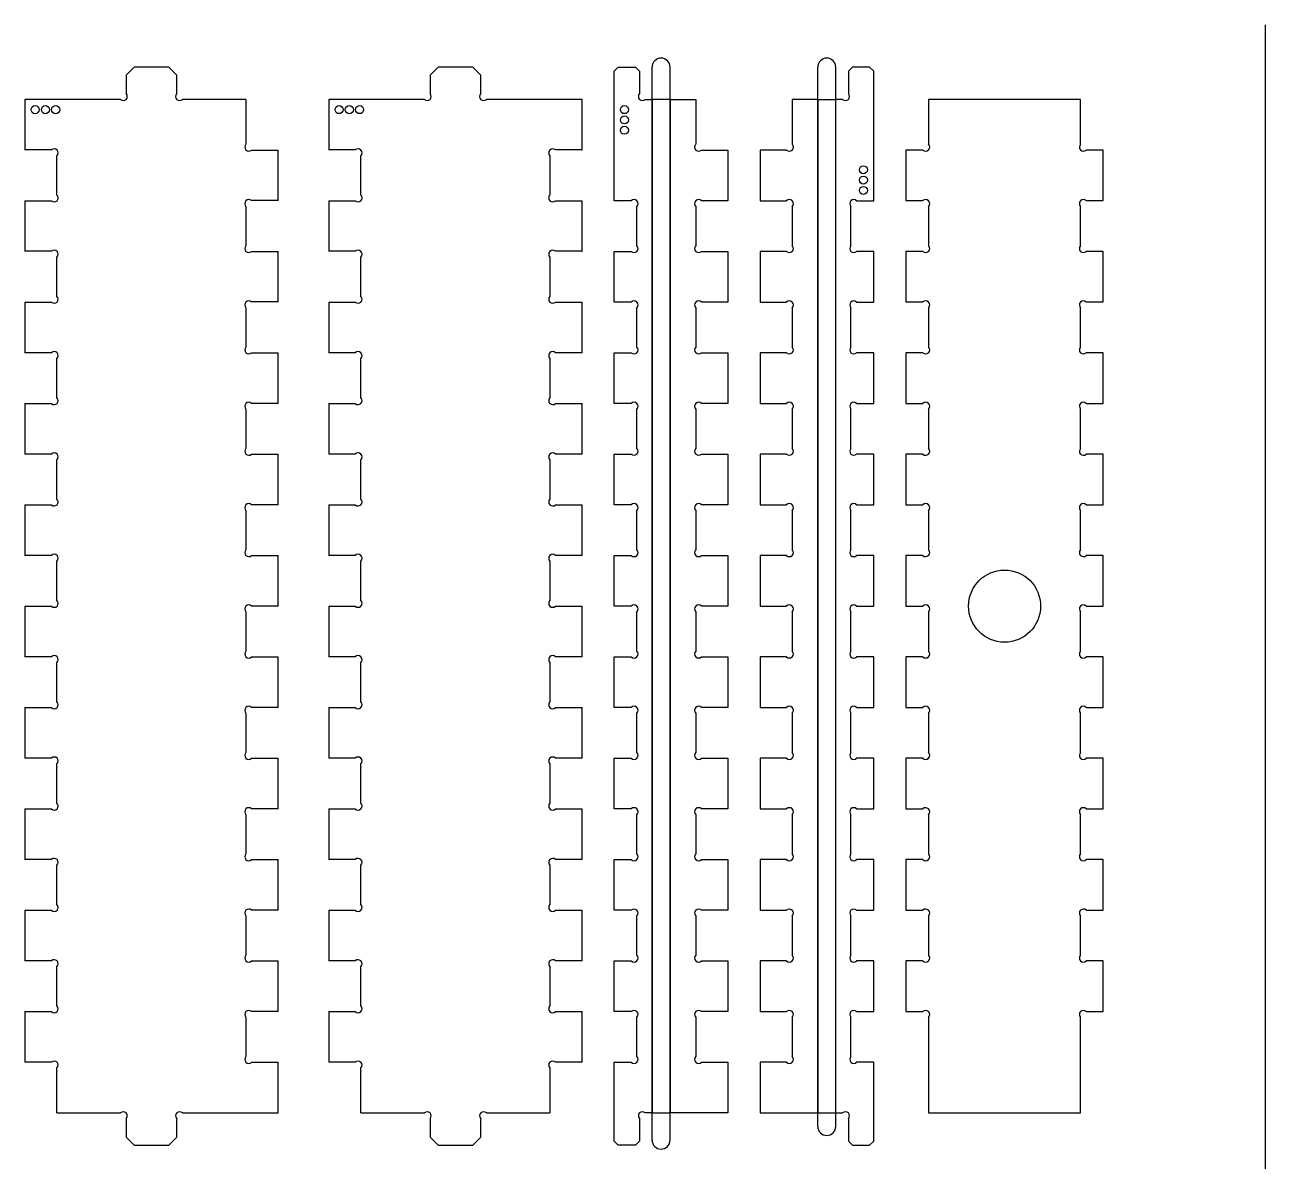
# Model space of a CAD drawing. Header units: inches. Extents: x 0.8 to 22.5, y -0.3 to 48.
# Drawn here: x 12.86 to 22.5, y 39.16 to 47.98 of the extents above; entities that cross this region are included whole.
import ezdxf

# ---------------------------------------------------------------- set-up
doc = ezdxf.new("R2010")
doc.units = ezdxf.units.IN
doc.header["$MEASUREMENT"] = 0
doc.layers.add('FORMAT', color=7, linetype='Continuous')

msp = doc.modelspace()

# ---------------------------------------------------------------- linework, layer by layer
at = {"color": 7, "linetype": 'Continuous', "lineweight": 25}
for p, q in [((13.7065, 47.6544), (13.644, 47.5919)), ((13.9752, 47.6544), (13.7065, 47.6544)), ((14.0377, 47.5919), (13.9752, 47.6544)), ((16.0687, 47.6544), (16.0062, 47.5919)), ((16.3374, 47.6544), (16.0687, 47.6544)), ((16.3999, 47.5919), (16.3374, 47.6544)), ((17.4685, 47.6544), (17.4373, 47.6232)), ((17.4373, 46.617), (17.4373, 47.6232)), ((17.4685, 47.6544), (17.6029, 47.6544)), ((17.6341, 47.6232), (17.6029, 47.6544)), ((17.6341, 47.6232), (17.6341, 47.4486)), ((19.2884, 47.6544), (19.2571, 47.6232)), ((19.2571, 47.6232), (19.2571, 47.4486)), ((19.4227, 47.6544), (19.2884, 47.6544)), ((19.454, 47.6232), (19.4227, 47.6544)), ((19.454, 46.617), (19.454, 47.6232)), ((13.644, 47.5919), (13.644, 47.4486)), ((14.0377, 47.4486), (14.0377, 47.5919)), ((16.0062, 47.5919), (16.0062, 47.4486)), ((16.3999, 47.4486), (16.3999, 47.5919)), ((13.5998, 47.4044), (12.8566, 47.4044)), ((12.8566, 47.4044), (12.8566, 47.0107)), ((14.5751, 47.4044), (14.0819, 47.4044)), ((14.5751, 47.4044), (14.5751, 47.0549)), ((15.962, 47.4044), (15.2188, 47.4044)), ((15.2188, 47.4044), (15.2188, 47.0107)), ((17.1873, 47.4044), (16.4441, 47.4044)), ((17.1873, 47.0107), (17.1873, 47.4044)), ((17.6783, 47.4044), (17.7315, 47.4044)), ((17.7315, 47.4044), (17.7315, 39.5304)), ((17.8716, 47.4044), (17.7315, 47.4044)), ((17.8716, 47.4044), (18.0706, 47.4044)), ((17.8716, 47.4044), (17.8716, 39.5304)), ((18.0706, 47.4044), (18.0706, 47.0549)), ((18.8206, 47.4044), (18.8206, 47.0549)), ((19.0196, 47.4044), (18.8206, 47.4044)), ((19.0196, 47.4044), (19.0196, 39.5304)), ((19.0196, 47.4044), (19.1597, 47.4044)), ((19.2129, 47.4044), (19.1597, 47.4044)), ((19.1597, 39.5304), (19.1597, 47.4044)), ((19.8807, 47.4044), (19.8807, 47.0549)), ((21.0618, 47.4044), (19.8807, 47.4044)), ((21.0618, 47.0549), (21.0618, 47.4044)), ((12.8571, 47.0107), (12.8566, 47.0107)), ((13.0629, 47.0112), (12.8571, 47.0112)), ((12.8571, 47.0112), (12.8571, 47.0107)), ((13.1066, 46.6612), (13.1066, 46.9665)), ((14.6188, 47.0102), (14.8246, 47.0102)), ((14.8246, 47.0102), (14.8246, 47.0107)), ((14.8246, 47.0107), (14.8251, 47.0107)), ((14.8251, 46.617), (14.8251, 47.0107)), ((15.2193, 47.0107), (15.2188, 47.0107)), ((15.4251, 47.0112), (15.2193, 47.0112)), ((15.2193, 47.0112), (15.2193, 47.0107)), ((15.4688, 46.6612), (15.4688, 46.9665)), ((16.9373, 46.9665), (16.9373, 46.6612)), ((17.1868, 47.0112), (16.981, 47.0112)), ((17.1868, 47.0107), (17.1868, 47.0112)), ((17.1873, 47.0107), (17.1868, 47.0107)), ((18.1148, 47.0107), (18.3206, 47.0107)), ((18.3206, 47.0107), (18.3206, 46.617)), ((18.5706, 47.0107), (18.5706, 46.617)), ((18.7764, 47.0107), (18.5706, 47.0107)), ((19.704, 47.0102), (19.704, 46.6175)), ((19.837, 47.0102), (19.704, 47.0102)), ((21.2386, 47.0102), (21.1055, 47.0102)), ((21.2386, 46.6175), (21.2386, 47.0102)), ((12.8566, 46.617), (12.8566, 46.2233)), ((12.8566, 46.617), (12.8571, 46.617)), ((12.8571, 46.617), (12.8571, 46.6165)), ((12.8571, 46.6165), (13.0629, 46.6165)), ((14.5751, 46.5728), (14.5751, 46.2675)), ((14.8246, 46.6175), (14.6188, 46.6175)), ((14.8246, 46.617), (14.8246, 46.6175)), ((14.8251, 46.617), (14.8246, 46.617)), ((15.2188, 46.617), (15.2188, 46.2233)), ((15.2188, 46.617), (15.2193, 46.617)), ((15.2193, 46.617), (15.2193, 46.6165)), ((15.2193, 46.6165), (15.4251, 46.6165)), ((16.981, 46.6165), (17.1868, 46.6165)), ((17.1868, 46.6165), (17.1868, 46.617)), ((17.1868, 46.617), (17.1873, 46.617)), ((17.1873, 46.2233), (17.1873, 46.617)), ((17.5699, 46.617), (17.4373, 46.617)), ((17.6141, 46.2675), (17.6141, 46.5728)), ((18.0706, 46.5728), (18.0706, 46.2675)), ((18.3206, 46.617), (18.1148, 46.617)), ((18.5706, 46.617), (18.7764, 46.617)), ((18.8206, 46.5728), (18.8206, 46.2675)), ((19.2772, 46.2675), (19.2772, 46.5728)), ((19.3214, 46.617), (19.454, 46.617)), ((19.704, 46.6175), (19.837, 46.6175)), ((19.8807, 46.5728), (19.8807, 46.2675)), ((21.0618, 46.2675), (21.0618, 46.5728)), ((21.1055, 46.6175), (21.2386, 46.6175)), ((12.8571, 46.2233), (12.8566, 46.2233)), ((12.8571, 46.2238), (12.8571, 46.2233)), ((13.0629, 46.2238), (12.8571, 46.2238)), ((13.1066, 45.8738), (13.1066, 46.1791)), ((14.6188, 46.2228), (14.8246, 46.2228)), ((14.8246, 46.2228), (14.8246, 46.2233)), ((14.8246, 46.2233), (14.8251, 46.2233)), ((14.8251, 45.8296), (14.8251, 46.2233)), ((15.2193, 46.2233), (15.2188, 46.2233)), ((15.4251, 46.2238), (15.2193, 46.2238)), ((15.2193, 46.2238), (15.2193, 46.2233)), ((15.4688, 45.8738), (15.4688, 46.1791)), ((16.9373, 46.1791), (16.9373, 45.8738)), ((17.1868, 46.2238), (16.981, 46.2238)), ((17.1868, 46.2233), (17.1868, 46.2238)), ((17.1873, 46.2233), (17.1868, 46.2233)), ((17.4373, 45.8296), (17.4373, 46.2233)), ((17.4373, 46.2233), (17.5699, 46.2233)), ((18.1148, 46.2233), (18.3206, 46.2233)), ((18.3206, 46.2233), (18.3206, 45.8296)), ((18.5706, 46.2233), (18.5706, 45.8296)), ((18.7764, 46.2233), (18.5706, 46.2233)), ((19.454, 46.2233), (19.3214, 46.2233)), ((19.454, 45.8296), (19.454, 46.2233)), ((19.704, 46.2228), (19.704, 45.8301)), ((19.837, 46.2228), (19.704, 46.2228)), ((21.2386, 46.2228), (21.1055, 46.2228)), ((21.2386, 45.8301), (21.2386, 46.2228)), ((12.8566, 45.8296), (12.8571, 45.8296)), ((12.8566, 45.8296), (12.8566, 45.4359)), ((12.8571, 45.8296), (12.8571, 45.8291)), ((12.8571, 45.8291), (13.0629, 45.8291)), ((14.8246, 45.8301), (14.6188, 45.8301)), ((14.8246, 45.8296), (14.8246, 45.8301)), ((14.8251, 45.8296), (14.8246, 45.8296)), ((15.2188, 45.8296), (15.2188, 45.4359)), ((15.2188, 45.8296), (15.2193, 45.8296)), ((15.2193, 45.8296), (15.2193, 45.8291)), ((15.2193, 45.8291), (15.4251, 45.8291)), ((16.981, 45.8291), (17.1868, 45.8291)), ((17.1868, 45.8291), (17.1868, 45.8296)), ((17.1868, 45.8296), (17.1873, 45.8296)), ((17.1873, 45.4359), (17.1873, 45.8296)), ((17.5699, 45.8296), (17.4373, 45.8296)), ((18.3206, 45.8296), (18.1148, 45.8296)), ((18.5706, 45.8296), (18.7764, 45.8296)), ((19.3214, 45.8296), (19.454, 45.8296)), ((19.704, 45.8301), (19.837, 45.8301)), ((21.1055, 45.8301), (21.2386, 45.8301)), ((14.5751, 45.7854), (14.5751, 45.4801)), ((17.6141, 45.4801), (17.6141, 45.7854)), ((18.0706, 45.7854), (18.0706, 45.4801)), ((18.8206, 45.7854), (18.8206, 45.4801)), ((19.2772, 45.4801), (19.2772, 45.7854)), ((19.8807, 45.7854), (19.8807, 45.4801)), ((21.0618, 45.4801), (21.0618, 45.7854)), ((12.8571, 45.4359), (12.8566, 45.4359)), ((13.0629, 45.4364), (12.8571, 45.4364)), ((12.8571, 45.4364), (12.8571, 45.4359)), ((14.6188, 45.4354), (14.8246, 45.4354)), ((14.8246, 45.4354), (14.8246, 45.4359)), ((14.8246, 45.4359), (14.8251, 45.4359)), ((14.8251, 45.0422), (14.8251, 45.4359)), ((15.2193, 45.4359), (15.2188, 45.4359)), ((15.4251, 45.4364), (15.2193, 45.4364)), ((15.2193, 45.4364), (15.2193, 45.4359)), ((17.1868, 45.4364), (16.981, 45.4364)), ((17.1868, 45.4359), (17.1868, 45.4364)), ((17.1873, 45.4359), (17.1868, 45.4359)), ((17.4373, 45.4359), (17.5699, 45.4359)), ((17.4373, 45.0422), (17.4373, 45.4359)), ((18.1148, 45.4359), (18.3206, 45.4359)), ((18.3206, 45.4359), (18.3206, 45.0422)), ((18.5706, 45.4359), (18.5706, 45.0422)), ((18.7764, 45.4359), (18.5706, 45.4359)), ((19.454, 45.4359), (19.3214, 45.4359)), ((19.454, 45.0422), (19.454, 45.4359)), ((19.704, 45.4354), (19.704, 45.0427)), ((19.837, 45.4354), (19.704, 45.4354)), ((21.2386, 45.4354), (21.1055, 45.4354)), ((21.2386, 45.0427), (21.2386, 45.4354)), ((13.1066, 45.0864), (13.1066, 45.3917)), ((15.4688, 45.0864), (15.4688, 45.3917)), ((16.9373, 45.3917), (16.9373, 45.0864)), ((12.8566, 45.0422), (12.8566, 44.6485)), ((12.8566, 45.0422), (12.8571, 45.0422)), ((12.8571, 45.0422), (12.8571, 45.0417)), ((12.8571, 45.0417), (13.0629, 45.0417)), ((14.8246, 45.0427), (14.6188, 45.0427)), ((14.8246, 45.0422), (14.8246, 45.0427)), ((14.8251, 45.0422), (14.8246, 45.0422)), ((15.2188, 45.0422), (15.2188, 44.6485)), ((15.2188, 45.0422), (15.2193, 45.0422)), ((15.2193, 45.0422), (15.2193, 45.0417)), ((15.2193, 45.0417), (15.4251, 45.0417)), ((16.981, 45.0417), (17.1868, 45.0417)), ((17.1868, 45.0417), (17.1868, 45.0422)), ((17.1868, 45.0422), (17.1873, 45.0422)), ((17.1873, 44.6485), (17.1873, 45.0422)), ((17.5699, 45.0422), (17.4373, 45.0422)), ((18.3206, 45.0422), (18.1148, 45.0422)), ((18.5706, 45.0422), (18.7764, 45.0422)), ((19.3214, 45.0422), (19.454, 45.0422)), ((19.704, 45.0427), (19.837, 45.0427)), ((21.1055, 45.0427), (21.2386, 45.0427)), ((14.5751, 44.998), (14.5751, 44.6927)), ((17.6141, 44.6927), (17.6141, 44.998)), ((18.0706, 44.998), (18.0706, 44.6927)), ((18.8206, 44.998), (18.8206, 44.6927)), ((19.2772, 44.6927), (19.2772, 44.998)), ((19.8807, 44.998), (19.8807, 44.6927)), ((21.0618, 44.6927), (21.0618, 44.998)), ((12.8571, 44.6485), (12.8566, 44.6485)), ((13.0629, 44.649), (12.8571, 44.649)), ((12.8571, 44.649), (12.8571, 44.6485)), ((14.6188, 44.648), (14.8246, 44.648)), ((14.8246, 44.648), (14.8246, 44.6485)), ((14.8246, 44.6485), (14.8251, 44.6485)), ((14.8251, 44.2548), (14.8251, 44.6485)), ((15.2193, 44.6485), (15.2188, 44.6485)), ((15.4251, 44.649), (15.2193, 44.649)), ((15.2193, 44.649), (15.2193, 44.6485)), ((17.1868, 44.649), (16.981, 44.649)), ((17.1868, 44.6485), (17.1868, 44.649)), ((17.1873, 44.6485), (17.1868, 44.6485)), ((17.4373, 44.6485), (17.5699, 44.6485)), ((17.4373, 44.2548), (17.4373, 44.6485)), ((18.1148, 44.6485), (18.3206, 44.6485)), ((18.3206, 44.6485), (18.3206, 44.2548)), ((18.5706, 44.6485), (18.5706, 44.2548)), ((18.7764, 44.6485), (18.5706, 44.6485)), ((19.454, 44.6485), (19.3214, 44.6485)), ((19.454, 44.2548), (19.454, 44.6485)), ((19.704, 44.648), (19.704, 44.2553)), ((19.837, 44.648), (19.704, 44.648)), ((21.2386, 44.648), (21.1055, 44.648)), ((21.2386, 44.2553), (21.2386, 44.648)), ((13.1066, 44.299), (13.1066, 44.6043)), ((15.4688, 44.299), (15.4688, 44.6043)), ((16.9373, 44.6043), (16.9373, 44.299)), ((12.8566, 44.2548), (12.8566, 43.8611)), ((12.8566, 44.2548), (12.8571, 44.2548)), ((12.8571, 44.2548), (12.8571, 44.2543)), ((12.8571, 44.2543), (13.0629, 44.2543)), ((14.8246, 44.2553), (14.6188, 44.2553)), ((14.8246, 44.2548), (14.8246, 44.2553)), ((14.8251, 44.2548), (14.8246, 44.2548)), ((15.2188, 44.2548), (15.2188, 43.8611)), ((15.2188, 44.2548), (15.2193, 44.2548)), ((15.2193, 44.2548), (15.2193, 44.2543)), ((15.2193, 44.2543), (15.4251, 44.2543)), ((16.981, 44.2543), (17.1868, 44.2543)), ((17.1868, 44.2543), (17.1868, 44.2548)), ((17.1868, 44.2548), (17.1873, 44.2548)), ((17.1873, 43.8611), (17.1873, 44.2548)), ((17.5699, 44.2548), (17.4373, 44.2548)), ((18.3206, 44.2548), (18.1148, 44.2548)), ((18.5706, 44.2548), (18.7764, 44.2548)), ((19.3214, 44.2548), (19.454, 44.2548)), ((19.704, 44.2553), (19.837, 44.2553)), ((21.1055, 44.2553), (21.2386, 44.2553)), ((14.5751, 44.2106), (14.5751, 43.9053)), ((17.6141, 43.9053), (17.6141, 44.2106)), ((18.0706, 44.2106), (18.0706, 43.9053)), ((18.8206, 44.2106), (18.8206, 43.9053)), ((19.2772, 43.9053), (19.2772, 44.2106)), ((19.8807, 44.2106), (19.8807, 43.9053)), ((21.0618, 43.9053), (21.0618, 44.2106)), ((12.8571, 43.8611), (12.8566, 43.8611)), ((13.0629, 43.8616), (12.8571, 43.8616)), ((12.8571, 43.8616), (12.8571, 43.8611)), ((13.1066, 43.5116), (13.1066, 43.8169)), ((14.6188, 43.8606), (14.8246, 43.8606)), ((14.8246, 43.8606), (14.8246, 43.8611)), ((14.8246, 43.8611), (14.8251, 43.8611)), ((14.8251, 43.4674), (14.8251, 43.8611)), ((15.2193, 43.8611), (15.2188, 43.8611)), ((15.4251, 43.8616), (15.2193, 43.8616)), ((15.2193, 43.8616), (15.2193, 43.8611)), ((15.4688, 43.5116), (15.4688, 43.8169)), ((16.9373, 43.8169), (16.9373, 43.5116)), ((17.1868, 43.8616), (16.981, 43.8616)), ((17.1868, 43.8611), (17.1868, 43.8616)), ((17.1873, 43.8611), (17.1868, 43.8611)), ((17.4373, 43.4674), (17.4373, 43.8611)), ((17.4373, 43.8611), (17.5699, 43.8611)), ((18.1148, 43.8611), (18.3206, 43.8611)), ((18.3206, 43.8611), (18.3206, 43.4674)), ((18.5706, 43.8611), (18.5706, 43.4674)), ((18.7764, 43.8611), (18.5706, 43.8611)), ((19.454, 43.8611), (19.3214, 43.8611)), ((19.454, 43.4674), (19.454, 43.8611)), ((19.704, 43.8606), (19.704, 43.4679)), ((19.837, 43.8606), (19.704, 43.8606)), ((21.2386, 43.8606), (21.1055, 43.8606)), ((21.2386, 43.4679), (21.2386, 43.8606)), ((12.8566, 43.4674), (12.8571, 43.4674)), ((12.8566, 43.4674), (12.8566, 43.0737)), ((12.8571, 43.4674), (12.8571, 43.4669)), ((12.8571, 43.4669), (13.0629, 43.4669)), ((14.5751, 43.4232), (14.5751, 43.1179)), ((14.8246, 43.4679), (14.6188, 43.4679)), ((14.8246, 43.4674), (14.8246, 43.4679)), ((14.8251, 43.4674), (14.8246, 43.4674)), ((15.2188, 43.4674), (15.2188, 43.0737)), ((15.2188, 43.4674), (15.2193, 43.4674)), ((15.2193, 43.4674), (15.2193, 43.4669)), ((15.2193, 43.4669), (15.4251, 43.4669)), ((16.981, 43.4669), (17.1868, 43.4669)), ((17.1868, 43.4669), (17.1868, 43.4674)), ((17.1868, 43.4674), (17.1873, 43.4674)), ((17.1873, 43.0737), (17.1873, 43.4674)), ((17.5699, 43.4674), (17.4373, 43.4674)), ((17.6141, 43.1179), (17.6141, 43.4232)), ((18.0706, 43.4232), (18.0706, 43.1179)), ((18.3206, 43.4674), (18.1148, 43.4674)), ((18.5706, 43.4674), (18.7764, 43.4674)), ((18.8206, 43.4232), (18.8206, 43.1179)), ((19.2772, 43.1179), (19.2772, 43.4232)), ((19.3214, 43.4674), (19.454, 43.4674)), ((19.704, 43.4679), (19.837, 43.4679)), ((19.8807, 43.4232), (19.8807, 43.1179)), ((21.0618, 43.1179), (21.0618, 43.4232)), ((21.1055, 43.4679), (21.2386, 43.4679)), ((12.8571, 43.0737), (12.8566, 43.0737)), ((12.8571, 43.0742), (12.8571, 43.0737)), ((13.0629, 43.0742), (12.8571, 43.0742)), ((13.1066, 42.7242), (13.1066, 43.0295)), ((14.6188, 43.0732), (14.8246, 43.0732)), ((14.8246, 43.0732), (14.8246, 43.0737)), ((14.8246, 43.0737), (14.8251, 43.0737)), ((14.8251, 42.68), (14.8251, 43.0737)), ((15.2193, 43.0737), (15.2188, 43.0737)), ((15.4251, 43.0742), (15.2193, 43.0742)), ((15.2193, 43.0742), (15.2193, 43.0737)), ((15.4688, 42.7242), (15.4688, 43.0295)), ((16.9373, 43.0295), (16.9373, 42.7242)), ((17.1868, 43.0742), (16.981, 43.0742)), ((17.1868, 43.0737), (17.1868, 43.0742)), ((17.1873, 43.0737), (17.1868, 43.0737)), ((17.4373, 42.68), (17.4373, 43.0737)), ((17.4373, 43.0737), (17.5699, 43.0737)), ((18.1148, 43.0737), (18.3206, 43.0737)), ((18.3206, 43.0737), (18.3206, 42.68)), ((18.5706, 43.0737), (18.5706, 42.68)), ((18.7764, 43.0737), (18.5706, 43.0737)), ((19.454, 43.0737), (19.3214, 43.0737)), ((19.454, 42.68), (19.454, 43.0737)), ((19.704, 43.0732), (19.704, 42.6805)), ((19.837, 43.0732), (19.704, 43.0732)), ((21.2386, 43.0732), (21.1055, 43.0732)), ((21.2386, 42.6805), (21.2386, 43.0732)), ((12.8566, 42.68), (12.8566, 42.2863)), ((12.8566, 42.68), (12.8571, 42.68)), ((12.8571, 42.68), (12.8571, 42.6795)), ((12.8571, 42.6795), (13.0629, 42.6795)), ((14.5751, 42.6358), (14.5751, 42.3305)), ((14.8246, 42.6805), (14.6188, 42.6805)), ((14.8246, 42.68), (14.8246, 42.6805)), ((14.8251, 42.68), (14.8246, 42.68)), ((15.2188, 42.68), (15.2188, 42.2863)), ((15.2188, 42.68), (15.2193, 42.68)), ((15.2193, 42.68), (15.2193, 42.6795)), ((15.2193, 42.6795), (15.4251, 42.6795)), ((16.981, 42.6795), (17.1868, 42.6795)), ((17.1868, 42.6795), (17.1868, 42.68)), ((17.1868, 42.68), (17.1873, 42.68)), ((17.1873, 42.2863), (17.1873, 42.68)), ((17.5699, 42.68), (17.4373, 42.68)), ((17.6141, 42.3305), (17.6141, 42.6358)), ((18.0706, 42.6358), (18.0706, 42.3305)), ((18.3206, 42.68), (18.1148, 42.68)), ((18.5706, 42.68), (18.7764, 42.68)), ((18.8206, 42.6358), (18.8206, 42.3305)), ((19.2772, 42.3305), (19.2772, 42.6358)), ((19.3214, 42.68), (19.454, 42.68)), ((19.704, 42.6805), (19.837, 42.6805)), ((19.8807, 42.6358), (19.8807, 42.3305)), ((21.0618, 42.3305), (21.0618, 42.6358)), ((21.1055, 42.6805), (21.2386, 42.6805)), ((12.8571, 42.2863), (12.8566, 42.2863)), ((13.0629, 42.2868), (12.8571, 42.2868)), ((12.8571, 42.2868), (12.8571, 42.2863)), ((13.1066, 41.9368), (13.1066, 42.2421)), ((14.6188, 42.2858), (14.8246, 42.2858)), ((14.8246, 42.2858), (14.8246, 42.2863)), ((14.8246, 42.2863), (14.8251, 42.2863)), ((14.8251, 41.8926), (14.8251, 42.2863)), ((15.2193, 42.2863), (15.2188, 42.2863)), ((15.4251, 42.2868), (15.2193, 42.2868)), ((15.2193, 42.2868), (15.2193, 42.2863)), ((15.4688, 41.9368), (15.4688, 42.2421)), ((16.9373, 42.2421), (16.9373, 41.9368)), ((17.1868, 42.2868), (16.981, 42.2868)), ((17.1868, 42.2863), (17.1868, 42.2868)), ((17.1873, 42.2863), (17.1868, 42.2863)), ((17.4373, 41.8926), (17.4373, 42.2863)), ((17.4373, 42.2863), (17.5699, 42.2863)), ((18.1148, 42.2863), (18.3206, 42.2863)), ((18.3206, 42.2863), (18.3206, 41.8926)), ((18.5706, 42.2863), (18.5706, 41.8926)), ((18.7764, 42.2863), (18.5706, 42.2863)), ((19.454, 42.2863), (19.3214, 42.2863)), ((19.454, 41.8926), (19.454, 42.2863)), ((19.704, 42.2858), (19.704, 41.8931)), ((19.837, 42.2858), (19.704, 42.2858)), ((21.2386, 42.2858), (21.1055, 42.2858)), ((21.2386, 41.8931), (21.2386, 42.2858)), ((12.8566, 41.8926), (12.8566, 41.4989)), ((12.8566, 41.8926), (12.8571, 41.8926)), ((12.8571, 41.8926), (12.8571, 41.8921)), ((12.8571, 41.8921), (13.0629, 41.8921)), ((14.5751, 41.8484), (14.5751, 41.5431)), ((14.8246, 41.8931), (14.6188, 41.8931)), ((14.8246, 41.8926), (14.8246, 41.8931)), ((14.8251, 41.8926), (14.8246, 41.8926)), ((15.2188, 41.8926), (15.2188, 41.4989)), ((15.2188, 41.8926), (15.2193, 41.8926)), ((15.2193, 41.8926), (15.2193, 41.8921)), ((15.2193, 41.8921), (15.4251, 41.8921)), ((16.981, 41.8921), (17.1868, 41.8921)), ((17.1868, 41.8921), (17.1868, 41.8926)), ((17.1868, 41.8926), (17.1873, 41.8926)), ((17.1873, 41.4989), (17.1873, 41.8926)), ((17.5699, 41.8926), (17.4373, 41.8926)), ((17.6141, 41.5431), (17.6141, 41.8484)), ((18.0706, 41.8484), (18.0706, 41.5431)), ((18.3206, 41.8926), (18.1148, 41.8926)), ((18.5706, 41.8926), (18.7764, 41.8926)), ((18.8206, 41.8484), (18.8206, 41.5431)), ((19.2772, 41.5431), (19.2772, 41.8484)), ((19.3214, 41.8926), (19.454, 41.8926)), ((19.704, 41.8931), (19.837, 41.8931)), ((19.8807, 41.8484), (19.8807, 41.5431)), ((21.0618, 41.5431), (21.0618, 41.8484)), ((21.1055, 41.8931), (21.2386, 41.8931)), ((12.8571, 41.4989), (12.8566, 41.4989)), ((13.0629, 41.4994), (12.8571, 41.4994)), ((12.8571, 41.4994), (12.8571, 41.4989)), ((13.1066, 41.1494), (13.1066, 41.4547)), ((14.6188, 41.4984), (14.8246, 41.4984)), ((14.8246, 41.4984), (14.8246, 41.4989)), ((14.8246, 41.4989), (14.8251, 41.4989)), ((14.8251, 41.1052), (14.8251, 41.4989)), ((15.2193, 41.4989), (15.2188, 41.4989)), ((15.4251, 41.4994), (15.2193, 41.4994)), ((15.2193, 41.4994), (15.2193, 41.4989)), ((15.4688, 41.1494), (15.4688, 41.4547)), ((16.9373, 41.4547), (16.9373, 41.1494)), ((17.1868, 41.4994), (16.981, 41.4994)), ((17.1868, 41.4989), (17.1868, 41.4994)), ((17.1873, 41.4989), (17.1868, 41.4989)), ((17.4373, 41.4989), (17.5699, 41.4989)), ((17.4373, 41.1052), (17.4373, 41.4989)), ((18.1148, 41.4989), (18.3206, 41.4989)), ((18.3206, 41.4989), (18.3206, 41.1052)), ((18.5706, 41.4989), (18.5706, 41.1052)), ((18.7764, 41.4989), (18.5706, 41.4989)), ((19.454, 41.4989), (19.3214, 41.4989)), ((19.454, 41.1052), (19.454, 41.4989)), ((19.704, 41.4984), (19.704, 41.1057)), ((19.837, 41.4984), (19.704, 41.4984)), ((21.2386, 41.4984), (21.1055, 41.4984)), ((21.2386, 41.1057), (21.2386, 41.4984)), ((12.8566, 41.1052), (12.8571, 41.1052)), ((12.8566, 41.1052), (12.8566, 40.7115)), ((12.8571, 41.1052), (12.8571, 41.1047)), ((12.8571, 41.1047), (13.0629, 41.1047)), ((14.8246, 41.1057), (14.6188, 41.1057)), ((14.8246, 41.1052), (14.8246, 41.1057)), ((14.8251, 41.1052), (14.8246, 41.1052)), ((15.2188, 41.1052), (15.2188, 40.7115)), ((15.2188, 41.1052), (15.2193, 41.1052)), ((15.2193, 41.1052), (15.2193, 41.1047)), ((15.2193, 41.1047), (15.4251, 41.1047)), ((16.981, 41.1047), (17.1868, 41.1047)), ((17.1868, 41.1047), (17.1868, 41.1052)), ((17.1868, 41.1052), (17.1873, 41.1052)), ((17.1873, 40.7115), (17.1873, 41.1052)), ((17.5699, 41.1052), (17.4373, 41.1052)), ((18.3206, 41.1052), (18.1148, 41.1052)), ((18.5706, 41.1052), (18.7764, 41.1052)), ((19.3214, 41.1052), (19.454, 41.1052)), ((19.704, 41.1057), (19.837, 41.1057)), ((21.1055, 41.1057), (21.2386, 41.1057)), ((14.5751, 41.061), (14.5751, 40.7557)), ((17.6141, 40.7557), (17.6141, 41.061)), ((18.0706, 41.061), (18.0706, 40.7557)), ((18.8206, 41.061), (18.8206, 40.7557)), ((19.2772, 40.7557), (19.2772, 41.061)), ((19.8807, 41.061), (19.8807, 40.7557)), ((21.0618, 40.7557), (21.0618, 41.061)), ((12.8571, 40.7115), (12.8566, 40.7115)), ((13.0629, 40.712), (12.8571, 40.712)), ((12.8571, 40.712), (12.8571, 40.7115)), ((14.6188, 40.711), (14.8246, 40.711)), ((14.8246, 40.711), (14.8246, 40.7115)), ((14.8246, 40.7115), (14.8251, 40.7115)), ((14.8251, 40.3178), (14.8251, 40.7115)), ((15.2193, 40.7115), (15.2188, 40.7115)), ((15.2193, 40.712), (15.2193, 40.7115)), ((15.4251, 40.712), (15.2193, 40.712)), ((17.1868, 40.712), (16.981, 40.712)), ((17.1868, 40.7115), (17.1868, 40.712)), ((17.1873, 40.7115), (17.1868, 40.7115)), ((17.4373, 40.3178), (17.4373, 40.7115)), ((17.4373, 40.7115), (17.5699, 40.7115)), ((18.1148, 40.7115), (18.3206, 40.7115)), ((18.3206, 40.7115), (18.3206, 40.3178)), ((18.5706, 40.7115), (18.5706, 40.3178)), ((18.7764, 40.7115), (18.5706, 40.7115)), ((19.454, 40.7115), (19.3214, 40.7115)), ((19.454, 40.3178), (19.454, 40.7115)), ((19.704, 40.711), (19.704, 40.3178)), ((19.837, 40.711), (19.704, 40.711)), ((21.2386, 40.711), (21.1055, 40.711)), ((21.2386, 40.3178), (21.2386, 40.711)), ((13.1066, 40.362), (13.1066, 40.6673)), ((15.4688, 40.362), (15.4688, 40.6673)), ((16.9373, 40.6673), (16.9373, 40.362)), ((12.8566, 40.3178), (12.8571, 40.3178)), ((12.8566, 40.3178), (12.8566, 39.9241)), ((12.8571, 40.3178), (12.8571, 40.3173)), ((12.8571, 40.3173), (13.0629, 40.3173)), ((14.8246, 40.3183), (14.6188, 40.3183)), ((14.8246, 40.3178), (14.8246, 40.3183)), ((14.8251, 40.3178), (14.8246, 40.3178)), ((15.2188, 40.3178), (15.2188, 39.9241)), ((15.2188, 40.3178), (15.2193, 40.3178)), ((15.2193, 40.3178), (15.2193, 40.3173)), ((15.2193, 40.3173), (15.4251, 40.3173)), ((16.981, 40.3173), (17.1868, 40.3173)), ((17.1868, 40.3173), (17.1868, 40.3178)), ((17.1868, 40.3178), (17.1873, 40.3178)), ((17.1873, 39.9241), (17.1873, 40.3178)), ((17.5699, 40.3178), (17.4373, 40.3178)), ((18.3206, 40.3178), (18.1148, 40.3178)), ((18.5706, 40.3178), (18.7764, 40.3178)), ((19.3214, 40.3178), (19.454, 40.3178)), ((19.704, 40.3178), (19.8365, 40.3178)), ((21.106, 40.3178), (21.2386, 40.3178)), ((14.5751, 40.2736), (14.5751, 39.9683)), ((17.6141, 39.9683), (17.6141, 40.2736)), ((18.0706, 40.2736), (18.0706, 39.9683)), ((18.8206, 40.2736), (18.8206, 39.9683)), ((19.2772, 39.9683), (19.2772, 40.2736)), ((19.8807, 40.2736), (19.8807, 39.5304)), ((21.0618, 39.5304), (21.0618, 40.2736)), ((12.8571, 39.9241), (12.8566, 39.9241)), ((13.0629, 39.9246), (12.8571, 39.9246)), ((12.8571, 39.9246), (12.8571, 39.9241)), ((14.6188, 39.9236), (14.8246, 39.9236)), ((14.8246, 39.9236), (14.8246, 39.9241)), ((14.8246, 39.9241), (14.8251, 39.9241)), ((14.8251, 39.5304), (14.8251, 39.9241)), ((15.2193, 39.9241), (15.2188, 39.9241)), ((15.4251, 39.9246), (15.2193, 39.9246)), ((15.2193, 39.9246), (15.2193, 39.9241)), ((17.1868, 39.9246), (16.981, 39.9246)), ((17.1868, 39.9241), (17.1868, 39.9246)), ((17.1873, 39.9241), (17.1868, 39.9241)), ((17.4373, 39.3116), (17.4373, 39.9241)), ((17.4373, 39.9241), (17.5699, 39.9241)), ((18.1148, 39.9241), (18.3206, 39.9241)), ((18.3206, 39.9241), (18.3206, 39.5304)), ((18.5706, 39.9241), (18.5706, 39.5304)), ((18.7764, 39.9241), (18.5706, 39.9241)), ((19.454, 39.9241), (19.3214, 39.9241)), ((19.454, 39.3116), (19.454, 39.9241)), ((13.1066, 39.5304), (13.1066, 39.8799)), ((15.4688, 39.5304), (15.4688, 39.8799)), ((16.9373, 39.8799), (16.9373, 39.5304)), ((13.1066, 39.5304), (13.5998, 39.5304)), ((14.0819, 39.5304), (14.8251, 39.5304)), ((15.4688, 39.5304), (15.962, 39.5304)), ((16.4441, 39.5304), (16.9373, 39.5304)), ((17.7315, 39.5304), (17.6783, 39.5304)), ((17.7315, 39.5304), (17.8716, 39.5304)), ((18.3206, 39.5304), (17.8716, 39.5304)), ((18.5706, 39.5304), (19.0196, 39.5304)), ((19.0196, 39.5304), (19.1597, 39.5304)), ((19.1597, 39.5304), (19.2129, 39.5304)), ((19.8807, 39.5304), (21.0618, 39.5304)), ((13.644, 39.4862), (13.644, 39.3429)), ((14.0377, 39.3429), (14.0377, 39.4862)), ((16.0062, 39.4862), (16.0062, 39.3429)), ((16.3999, 39.3429), (16.3999, 39.4862)), ((17.6341, 39.4862), (17.6341, 39.3116)), ((19.2571, 39.4862), (19.2571, 39.3116)), ((13.644, 39.3429), (13.7065, 39.2804)), ((13.9752, 39.2804), (14.0377, 39.3429)), ((16.0062, 39.3429), (16.0687, 39.2804)), ((16.3374, 39.2804), (16.3999, 39.3429)), ((13.7065, 39.2804), (13.9752, 39.2804)), ((16.0687, 39.2804), (16.3374, 39.2804)), ((17.4373, 39.3116), (17.4685, 39.2804)), ((17.6029, 39.2804), (17.4685, 39.2804)), ((17.6029, 39.2804), (17.6341, 39.3116)), ((19.2571, 39.3116), (19.2884, 39.2804)), ((19.2884, 39.2804), (19.4227, 39.2804)), ((19.4227, 39.2804), (19.454, 39.3116))]:
    msp.add_line(p, q, dxfattribs=at)
at = {"color": 7, "linetype": 'Continuous'}
for p, q in [((17.7315, 39.3192), (17.7315, 47.6544)), ((17.8716, 39.3192), (17.8716, 47.6544)), ((19.0196, 39.4253), (19.0196, 47.6544)), ((19.1597, 39.4253), (19.1597, 47.6544))]:
    msp.add_line(p, q, dxfattribs=at)
at = {"color": 7, "linetype": 'Continuous', "lineweight": 25}
for centre, radius in [((12.9366, 47.3244), 0.0313), ((13.0166, 47.3244), 0.0313), ((13.0966, 47.3244), 0.0313), ((15.2988, 47.3244), 0.0312), ((15.3788, 47.3244), 0.0313), ((15.4588, 47.3244), 0.0312), ((17.5173, 47.3244), 0.0312), ((17.5173, 47.2444), 0.0312), ((17.5173, 47.1644), 0.0312), ((19.374, 46.857), 0.0313), ((19.374, 46.777), 0.0312), ((19.374, 46.697), 0.0313), ((20.4713, 43.4674), 0.28)]:
    msp.add_circle(centre, radius, dxfattribs=at)
at = {"color": 7, "linetype": 'Continuous'}
for centre, start, end in [((17.8015, 47.6544), 0, 180), ((19.0896, 47.6544), 0, 180), ((19.0896, 39.4253), 180, 0), ((17.8015, 39.3192), 180, 0)]:
    msp.add_arc(centre, 0.07, start, end, dxfattribs=at)
at = {"color": 7, "linetype": 'Continuous', "lineweight": 25}
for centre, radius, start, end in [((13.6219, 47.4265), 0.0313, 225, 45), ((14.0598, 47.4265), 0.0313, 135, 315), ((15.9841, 47.4265), 0.0313, 225, 45), ((16.422, 47.4265), 0.0313, 135, 315), ((17.6562, 47.4265), 0.0313, 135, 315), ((19.235, 47.4265), 0.0312, 225, 45), ((14.5972, 47.0328), 0.0313, 135, 313.68842), ((18.0927, 47.0328), 0.0312, 135, 315), ((18.7985, 47.0328), 0.0312, 225, 45), ((19.8586, 47.0328), 0.0313, 226.31158, 45), ((21.0839, 47.0328), 0.0312, 135, 313.68842), ((13.0845, 46.9886), 0.0313, 315, 133.68842), ((15.4467, 46.9886), 0.0313, 315, 133.68842), ((16.9594, 46.9886), 0.0313, 46.31158, 225), ((13.0845, 46.6391), 0.0313, 226.31158, 45), ((15.4467, 46.6391), 0.0313, 226.31158, 45), ((16.9594, 46.6391), 0.0313, 135, 313.68842), ((14.5972, 46.5949), 0.0313, 46.31158, 225), ((17.592, 46.5949), 0.0312, 315, 135), ((18.0927, 46.5949), 0.0312, 45, 225), ((18.7985, 46.5949), 0.0312, 315, 135), ((19.2993, 46.5949), 0.0312, 45, 225), ((19.8586, 46.5949), 0.0313, 315, 133.68842), ((21.0839, 46.5949), 0.0313, 46.31158, 225), ((13.0845, 46.2012), 0.0313, 315, 133.68842), ((14.5972, 46.2454), 0.0313, 135, 313.68842), ((15.4467, 46.2012), 0.0313, 315, 133.68842), ((16.9594, 46.2012), 0.0313, 46.31158, 225), ((17.592, 46.2454), 0.0312, 225, 45), ((18.0927, 46.2454), 0.0312, 135, 315), ((18.7985, 46.2454), 0.0312, 225, 45), ((19.2993, 46.2454), 0.0312, 135, 315), ((19.8586, 46.2454), 0.0312, 226.31158, 45), ((21.0839, 46.2454), 0.0313, 135, 313.68842), ((13.0845, 45.8517), 0.0313, 226.31158, 45), ((14.5972, 45.8075), 0.0312, 46.31158, 225), ((15.4467, 45.8517), 0.0313, 226.31158, 45), ((16.9594, 45.8517), 0.0313, 135, 313.68842), ((17.592, 45.8075), 0.0312, 315, 135), ((18.0927, 45.8075), 0.0312, 45, 225), ((18.7985, 45.8075), 0.0312, 315, 135), ((19.2993, 45.8075), 0.0312, 45, 225), ((19.8586, 45.8075), 0.0313, 315, 133.68842), ((21.0839, 45.8075), 0.0312, 46.31158, 225), ((13.0845, 45.4138), 0.0313, 315, 133.68842), ((14.5972, 45.458), 0.0313, 135, 313.68842), ((15.4467, 45.4138), 0.0313, 315, 133.68842), ((16.9594, 45.4138), 0.0313, 46.31158, 225), ((17.592, 45.458), 0.0313, 225, 45), ((18.0927, 45.458), 0.0312, 135, 315), ((18.7985, 45.458), 0.0312, 225, 45), ((19.2993, 45.458), 0.0313, 135, 315), ((19.8586, 45.458), 0.0313, 226.31158, 45), ((21.0839, 45.458), 0.0313, 135, 313.68842), ((13.0845, 45.0643), 0.0313, 226.31158, 45), ((14.5972, 45.0201), 0.0313, 46.31158, 225), ((15.4467, 45.0643), 0.0313, 226.31158, 45), ((16.9594, 45.0643), 0.0313, 135, 313.68842), ((17.592, 45.0201), 0.0312, 315, 135), ((18.0927, 45.0201), 0.0312, 45, 225), ((18.7985, 45.0201), 0.0312, 315, 135), ((19.2993, 45.0201), 0.0312, 45, 225), ((19.8586, 45.0201), 0.0313, 315, 133.68842), ((21.0839, 45.0201), 0.0312, 46.31158, 225), ((13.0845, 44.6264), 0.0313, 315, 133.68842), ((14.5972, 44.6706), 0.0313, 135, 313.68842), ((15.4467, 44.6264), 0.0313, 315, 133.68842), ((16.9594, 44.6264), 0.0313, 46.31158, 225), ((17.592, 44.6706), 0.0313, 225, 45), ((18.0927, 44.6706), 0.0312, 135, 315), ((18.7985, 44.6706), 0.0312, 225, 45), ((19.2993, 44.6706), 0.0313, 135, 315), ((19.8586, 44.6706), 0.0312, 226.31158, 45), ((21.0839, 44.6706), 0.0312, 135, 313.68842), ((13.0845, 44.2769), 0.0312, 226.31158, 45), ((14.5972, 44.2327), 0.0313, 46.31158, 225), ((15.4467, 44.2769), 0.0312, 226.31158, 45), ((16.9594, 44.2769), 0.0313, 135, 313.68842), ((17.592, 44.2327), 0.0312, 315, 135), ((18.0927, 44.2327), 0.0312, 45, 225), ((18.7985, 44.2327), 0.0312, 315, 135), ((19.2993, 44.2327), 0.0312, 45, 225), ((19.8586, 44.2327), 0.0312, 315, 133.68842), ((21.0839, 44.2327), 0.0313, 46.31158, 225), ((13.0845, 43.839), 0.0313, 315, 133.68842), ((14.5972, 43.8832), 0.0313, 135, 313.68842), ((15.4467, 43.839), 0.0313, 315, 133.68842), ((16.9594, 43.839), 0.0313, 46.31158, 225), ((17.592, 43.8832), 0.0313, 225, 45), ((18.0927, 43.8832), 0.0312, 135, 315), ((18.7985, 43.8832), 0.0312, 225, 45), ((19.2993, 43.8832), 0.0313, 135, 315), ((19.8586, 43.8832), 0.0313, 226.31158, 45), ((21.0839, 43.8832), 0.0313, 135, 313.68842), ((13.0845, 43.4895), 0.0313, 226.31158, 45), ((15.4467, 43.4895), 0.0313, 226.31158, 45), ((16.9594, 43.4895), 0.0313, 135, 313.68842), ((14.5972, 43.4453), 0.0313, 46.31158, 225), ((17.592, 43.4453), 0.0312, 315, 135), ((18.0927, 43.4453), 0.0312, 45, 225), ((18.7985, 43.4453), 0.0312, 315, 135), ((19.2993, 43.4453), 0.0312, 45, 225), ((19.8586, 43.4453), 0.0313, 315, 133.68842), ((21.0839, 43.4453), 0.0312, 46.31158, 225), ((14.5972, 43.0958), 0.0313, 135, 313.68842), ((17.592, 43.0958), 0.0313, 225, 45), ((18.0927, 43.0958), 0.0312, 135, 315), ((18.7985, 43.0958), 0.0312, 225, 45), ((19.2993, 43.0958), 0.0313, 135, 315), ((19.8586, 43.0958), 0.0312, 226.31158, 45), ((21.0839, 43.0958), 0.0313, 135, 313.68842), ((13.0845, 43.0516), 0.0313, 315, 133.68842), ((15.4467, 43.0516), 0.0313, 315, 133.68842), ((16.9594, 43.0516), 0.0313, 46.31158, 225), ((13.0845, 42.7021), 0.0313, 226.31158, 45), ((15.4467, 42.7021), 0.0313, 226.31158, 45), ((16.9594, 42.7021), 0.0313, 135, 313.68842), ((14.5972, 42.6579), 0.0313, 46.31158, 225), ((17.592, 42.6579), 0.0312, 315, 135), ((18.0927, 42.6579), 0.0312, 45, 225), ((18.7985, 42.6579), 0.0312, 315, 135), ((19.2993, 42.6579), 0.0312, 45, 225), ((19.8586, 42.6579), 0.0312, 315, 133.68842), ((21.0839, 42.6579), 0.0313, 46.31158, 225), ((14.5972, 42.3084), 0.0313, 135, 313.68842), ((17.592, 42.3084), 0.0312, 225, 45), ((18.0927, 42.3084), 0.0312, 135, 315), ((18.7985, 42.3084), 0.0312, 225, 45), ((19.2993, 42.3084), 0.0312, 135, 315), ((19.8586, 42.3084), 0.0313, 226.31158, 45), ((21.0839, 42.3084), 0.0312, 135, 313.68842), ((13.0845, 42.2642), 0.0313, 315, 133.68842), ((15.4467, 42.2642), 0.0313, 315, 133.68842), ((16.9594, 42.2642), 0.0313, 46.31158, 225), ((13.0845, 41.9147), 0.0313, 226.31158, 45), ((15.4467, 41.9147), 0.0313, 226.31158, 45), ((16.9594, 41.9147), 0.0313, 135, 313.68842), ((14.5972, 41.8705), 0.0313, 46.31158, 225), ((17.592, 41.8705), 0.0312, 315, 135), ((18.0927, 41.8705), 0.0312, 45, 225), ((18.7985, 41.8705), 0.0312, 315, 135), ((19.2993, 41.8705), 0.0312, 45, 225), ((19.8586, 41.8705), 0.0312, 315, 133.68842), ((21.0839, 41.8705), 0.0313, 46.31158, 225), ((13.0845, 41.4768), 0.0313, 315, 133.68842), ((14.5972, 41.521), 0.0313, 135, 313.68842), ((15.4467, 41.4768), 0.0313, 315, 133.68842), ((16.9594, 41.4768), 0.0313, 46.31158, 225), ((17.592, 41.521), 0.0312, 225, 45), ((18.0927, 41.521), 0.0312, 135, 315), ((18.7985, 41.521), 0.0312, 225, 45), ((19.2993, 41.521), 0.0312, 135, 315), ((19.8586, 41.521), 0.0313, 226.31158, 45), ((21.0839, 41.521), 0.0313, 135, 313.68842), ((13.0845, 41.1273), 0.0313, 226.31158, 45), ((14.5972, 41.0831), 0.0313, 46.31158, 225), ((15.4467, 41.1273), 0.0313, 226.31158, 45), ((16.9594, 41.1273), 0.0313, 135, 313.68842), ((17.592, 41.0831), 0.0312, 315, 135), ((18.0927, 41.0831), 0.0312, 45, 225), ((18.7985, 41.0831), 0.0312, 315, 135), ((19.2993, 41.0831), 0.0312, 45, 225), ((19.8586, 41.0831), 0.0312, 315, 133.68842), ((21.0839, 41.0831), 0.0313, 46.31158, 225), ((13.0845, 40.6894), 0.0313, 315, 133.68842), ((14.5972, 40.7336), 0.0313, 135, 313.68842), ((15.4467, 40.6894), 0.0313, 315, 133.68842), ((16.9594, 40.6894), 0.0313, 46.31158, 225), ((17.592, 40.7336), 0.0312, 225, 45), ((18.0927, 40.7336), 0.0312, 135, 315), ((18.7985, 40.7336), 0.0313, 225, 45), ((19.2993, 40.7336), 0.0312, 135, 315), ((19.8586, 40.7336), 0.0312, 226.31158, 45), ((21.0839, 40.7336), 0.0313, 135, 313.68842), ((13.0845, 40.3399), 0.0313, 226.31158, 45), ((14.5972, 40.2957), 0.0313, 46.31158, 225), ((15.4467, 40.3399), 0.0313, 226.31158, 45), ((16.9594, 40.3399), 0.0313, 135, 313.68842), ((17.592, 40.2957), 0.0312, 315, 135), ((18.0927, 40.2957), 0.0312, 45, 225), ((18.7985, 40.2957), 0.0312, 315, 135), ((19.2993, 40.2957), 0.0312, 45, 225), ((19.8586, 40.2957), 0.0312, 315, 135), ((21.0839, 40.2957), 0.0313, 45, 225), ((13.0845, 39.902), 0.0313, 315, 133.68842), ((14.5972, 39.9462), 0.0313, 135, 313.68842), ((15.4467, 39.902), 0.0313, 315, 133.68842), ((16.9594, 39.902), 0.0313, 46.31158, 225), ((17.592, 39.9462), 0.0312, 225, 45), ((18.0927, 39.9462), 0.0312, 135, 315), ((18.7985, 39.9462), 0.0312, 225, 45), ((19.2993, 39.9462), 0.0312, 135, 315), ((13.6219, 39.5083), 0.0313, 315, 135), ((14.0598, 39.5083), 0.0313, 45, 225), ((15.9841, 39.5083), 0.0313, 315, 135), ((16.422, 39.5083), 0.0313, 45, 225), ((17.6562, 39.5083), 0.0313, 45, 225), ((19.235, 39.5083), 0.0313, 315, 135)]:
    msp.add_arc(centre, radius, start, end, dxfattribs=at)
at = {"layer": 'FORMAT'}
msp.add_line((22.4968, 47.9833), (22.4968, -0.323), dxfattribs=at)

doc.saveas('drawing.dxf')
